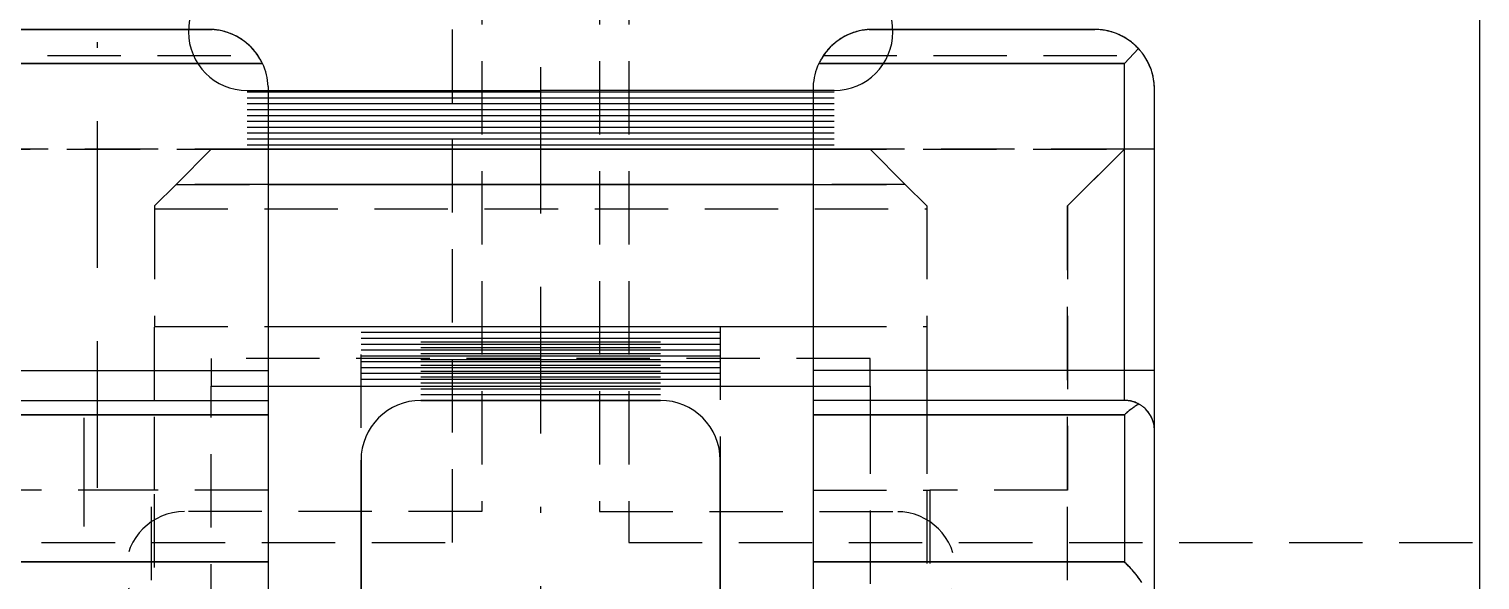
# Model space of a CAD drawing. Extents: x -430 to 437, y -440 to 538.
# Drawn here: x -185.16 to -160.45, y 251.7 to 261.1 of the extents above; entities that cross this region are included whole.
import ezdxf

# ---------------------------------------------------------------- set-up
doc = ezdxf.new("R2010")
doc.units = 0
doc.linetypes.add('BORDER', pattern=[8.75, 2.5, -1.25, 2.5, -1.25, 0, -1.25])
doc.linetypes.add('HIDDEN', pattern=[1.875, 1.25, -0.625])
doc.layers.add('1', color=7, linetype='CONTINUOUS')
doc.layers.add('100', color=7, linetype='CONTINUOUS')

msp = doc.modelspace()

# ---------------------------------------------------------------- linework, layer by layer
at = {"layer": '1', "color": 141, "linetype": 'BORDER'}
for p, q in [((-183.995, 253.2758), (-183.995, 262.0935)), ((-176.447, 260.4495), (-176.447, 234.4058)), ((-176.447, 260.4495), (-176.447, 234.4058)), ((-184.2245, 234.9158), (-184.2245, 254.4682))]:
    msp.add_line(p, q, dxfattribs=at)
at = {"layer": '1', "color": 7, "linetype": 'CONTINUOUS'}
for p, q in [((-182.045, 261.0898), (-185.8849, 261.0898)), ((-185.8818, 261.0898), (-182.045, 261.0898)), ((-167.0123, 261.0898), (-170.8491, 261.0898)), ((-170.849, 261.0898), (-167.0091, 261.0898)), ((-166.502, 260.5084), (-166.2641, 260.7633)), ((-181.1852, 260.5084), (-186.392, 260.5084)), ((-186.392, 260.5084), (-181.1852, 260.5084)), ((-166.502, 260.5084), (-171.7088, 260.5084)), ((-171.7088, 260.5084), (-166.502, 260.5084)), ((-166.502, 255.2758), (-166.502, 260.5084)), ((-166.502, 255.2758), (-166.502, 260.5084)), ((-181.088, 260.1172), (-181.088, 255.2758)), ((-171.806, 260.1172), (-171.806, 255.2758)), ((-165.992, 255.2758), (-165.992, 260.0698)), ((-165.992, 255.2758), (-165.992, 260.0698)), ((-181.088, 259.0498), (-171.806, 259.0498)), ((-171.806, 259.0498), (-181.088, 259.0498)), ((-181.088, 258.4495), (-171.806, 258.4495)), ((-171.806, 258.4495), (-181.088, 258.4495)), ((-181.088, 256.028), (-171.806, 256.028)), ((-186.392, 255.2758), (-181.088, 255.2758)), ((-181.088, 255.2758), (-181.088, 254.7658)), ((-166.502, 255.2758), (-171.806, 255.2758)), ((-171.806, 255.2758), (-171.806, 254.7658)), ((-165.992, 255.2758), (-166.502, 255.2758)), ((-166.502, 254.7658), (-166.502, 255.2758)), ((-165.992, 255.2758), (-166.502, 255.2758)), ((-165.992, 254.2558), (-165.992, 255.2758)), ((-165.992, 254.2558), (-165.992, 255.2758)), ((-181.088, 255.008), (-171.806, 255.008)), ((-186.392, 254.7658), (-181.088, 254.7658)), ((-186.392, 254.7658), (-181.088, 254.7658)), ((-181.088, 254.7658), (-181.088, 254.5202)), ((-181.088, 254.7658), (-181.088, 254.5202)), ((-178.487, 254.7658), (-174.407, 254.7658)), ((-174.407, 254.7658), (-178.487, 254.7658)), ((-166.502, 254.7658), (-171.806, 254.7658)), ((-171.806, 254.7658), (-171.806, 254.5202)), ((-166.502, 254.7658), (-171.806, 254.7658)), ((-171.806, 254.7658), (-171.806, 254.5202)), ((-181.088, 254.5202), (-186.392, 254.5202)), ((-186.392, 254.5202), (-181.088, 254.5202)), ((-181.088, 254.5202), (-181.088, 252.0111)), ((-166.502, 254.5202), (-171.806, 254.5202)), ((-171.806, 254.5202), (-171.806, 252.0111)), ((-171.806, 254.5202), (-166.502, 254.5202)), ((-166.502, 254.5202), (-166.502, 252.0111)), ((-165.992, 251.4712), (-165.992, 254.2558)), ((-165.992, 251.4712), (-165.992, 254.2558)), ((-179.507, 247.6258), (-179.507, 253.7458)), ((-179.507, 253.7458), (-179.507, 247.6258)), ((-173.387, 253.7458), (-173.387, 247.6258)), ((-173.387, 247.6258), (-173.387, 253.7458)), ((-186.392, 252.0111), (-181.088, 252.0111)), ((-181.088, 252.0111), (-186.392, 252.0111)), ((-181.088, 252.0111), (-181.088, 251.2366)), ((-171.806, 252.0111), (-166.502, 252.0111)), ((-166.502, 252.0111), (-171.806, 252.0111)), ((-171.806, 252.0111), (-171.806, 251.2366))]:
    msp.add_line(p, q, dxfattribs=at)
at = {"layer": '1', "color": 121, "linetype": 'CONTINUOUS'}
for p, q in [((-182.045, 261.0898), (-182.0452, 261.0898)), ((-182.0452, 261.0898), (-182.045, 261.0898)), ((-170.8491, 261.0898), (-170.8489, 261.0898)), ((-170.8488, 261.0898), (-170.849, 261.0898)), ((-182.0575, 259.0498), (-182.057, 259.0498)), ((-182.0571, 259.0497), (-182.0573, 259.0498)), ((-181.088, 259.0498), (-181.088, 259.0498)), ((-181.088, 259.0498), (-181.088, 259.0498)), ((-171.806, 259.0498), (-171.806, 259.0498)), ((-171.806, 259.0498), (-171.806, 259.0498)), ((-170.8366, 259.0498), (-170.8371, 259.0498)), ((-170.837, 259.0497), (-170.8368, 259.0498))]:
    msp.add_line(p, q, dxfattribs=at)
at = {"layer": '1', "color": 7, "linetype": 'HIDDEN'}
for p, q in [((-186.7249, 260.6443), (-181.2629, 260.6443)), ((-171.6312, 260.6443), (-166.1692, 260.6443)), ((-186.392, 259.0498), (-181.088, 259.0498)), ((-181.088, 259.0498), (-186.392, 259.0498)), ((-182.057, 259.0498), (-182.6573, 258.4495)), ((-182.6573, 258.4495), (-182.0571, 259.0497)), ((-181.088, 259.0498), (-182.0575, 259.0498)), ((-182.0573, 259.0498), (-181.088, 259.0498)), ((-170.8368, 259.0498), (-171.806, 259.0498)), ((-171.806, 259.0498), (-166.502, 259.0498)), ((-166.502, 259.0498), (-171.806, 259.0498)), ((-171.806, 259.0498), (-170.8366, 259.0498)), ((-170.8371, 259.0498), (-170.2367, 258.4495)), ((-170.2367, 258.4495), (-170.837, 259.0497)), ((-166.502, 259.0498), (-167.471, 258.0808)), ((-167.471, 258.0808), (-166.502, 259.0498)), ((-165.992, 259.0498), (-166.502, 259.0498)), ((-182.6573, 258.4495), (-183.026, 258.0808)), ((-182.6573, 258.4495), (-181.088, 258.4495)), ((-181.088, 258.4495), (-182.6573, 258.4495)), ((-171.806, 258.4495), (-170.2367, 258.4495)), ((-170.2367, 258.4495), (-171.806, 258.4495)), ((-170.2367, 258.4495), (-169.868, 258.0808)), ((-183.026, 258.0808), (-183.026, 256.028)), ((-183.026, 258.0298), (-169.868, 258.0298)), ((-169.868, 258.0808), (-169.868, 256.028)), ((-167.471, 258.0808), (-167.471, 253.2358)), ((-167.471, 253.2358), (-167.471, 258.0808)), ((-183.026, 254.7658), (-183.026, 256.028)), ((-183.026, 256.028), (-181.088, 256.028)), ((-171.806, 256.028), (-169.868, 256.028)), ((-169.868, 256.028), (-169.868, 254.7658)), ((-170.837, 255.4798), (-182.057, 255.4798)), ((-182.057, 255.4798), (-182.057, 255.008)), ((-170.837, 255.008), (-170.837, 255.4798)), ((-182.057, 254.7658), (-182.057, 255.008)), ((-182.057, 255.008), (-181.088, 255.008)), ((-171.806, 255.008), (-170.837, 255.008)), ((-170.837, 255.008), (-170.837, 254.7658)), ((-183.026, 253.2358), (-183.026, 254.7658)), ((-182.057, 248.8498), (-182.057, 254.7658)), ((-170.837, 254.7658), (-170.837, 248.8498)), ((-169.868, 254.7658), (-169.868, 253.2358)), ((-183.077, 253.2358), (-185.423, 253.2358)), ((-183.077, 251.7007), (-183.077, 253.2358)), ((-181.088, 253.2358), (-183.077, 253.2358)), ((-183.026, 236.9158), (-183.026, 253.2358)), ((-171.806, 253.2358), (-169.817, 253.2358)), ((-169.868, 253.2358), (-169.868, 236.9158)), ((-167.471, 253.2358), (-169.817, 253.2358)), ((-169.817, 253.2358), (-169.817, 251.7007)), ((-167.471, 251.7007), (-167.471, 253.2358))]:
    msp.add_line(p, q, dxfattribs=at)
at = {"layer": '1', "color": 7, "linetype": 'CONTINUOUS'}
for centre, radius, start, end in [((-182.3145, 257.9546), 3.1467, 83.99665, 85.08977), ((-182.1726, 259.4445), 1.6502, 83.08928, 85.57343), ((-182.0676, 260.3032), 0.7851, 81.80841, 83.99665), ((-182.0743, 260.2557), 0.833, 79.59321, 83.08928), ((-182.095, 260.1125), 0.9779, 69.60265, 81.80793), ((-182.1084, 260.0699), 1.022, 56.22736, 79.59308), ((-182.1148, 260.0594), 1.0345, 57.73652, 69.60265), ((-170.7857, 260.0699), 1.022, 100.40692, 123.77264), ((-170.7793, 260.0594), 1.0345, 110.39735, 122.26348), ((-170.799, 260.1125), 0.9779, 98.19207, 110.39735), ((-170.8198, 260.2557), 0.833, 96.91072, 100.40678), ((-170.8265, 260.3032), 0.7851, 96.00335, 98.19159), ((-170.7215, 259.4445), 1.6502, 94.42657, 96.91072), ((-170.5795, 257.9546), 3.1467, 94.91023, 96.00335), ((-167.0817, 257.8499), 3.2406, 87.87817, 88.76874), ((-167.0325, 259.7297), 1.3603, 85.23073, 89.0211), ((-166.9916, 260.2817), 0.8072, 86.09229, 87.87817), ((-166.9939, 260.248), 0.841, 83.53783, 86.09318), ((-166.9963, 260.1631), 0.9254, 80.6306, 85.23073), ((-167.0151, 260.0603), 1.0298, 81.23367, 83.53783), ((-167.0146, 260.0639), 1.0262, 64.16318, 81.23363), ((-167.011, 260.0743), 1.0153, 65.99839, 80.63009), ((-167.0165, 260.0619), 1.029, 51.0263, 65.99839), ((-182.1122, 260.0635), 1.0297, 43.28398, 57.73668), ((-182.1093, 260.0685), 1.0236, 32.82279, 56.22736), ((-182.0847, 260.0893), 0.992, 28.55782, 43.28398), ((-170.8093, 260.0893), 0.992, 136.71602, 151.44218), ((-170.7848, 260.0685), 1.0236, 123.77264, 147.17721), ((-170.7819, 260.0635), 1.0297, 122.26332, 136.71602), ((-167.0137, 260.0656), 1.0243, 50.21087, 64.16318), ((-167.0175, 260.0607), 1.0305, 48.92021, 51.02656), ((-166.8864, 260.2186), 0.8252, 46.48712, 50.2113), ((-166.8913, 260.2054), 0.8385, 46.58098, 48.92021), ((-167.4659, 259.6082), 1.6669, 43.86862, 46.48712), ((-166.8674, 260.2307), 0.8037, 44.867, 46.5796), ((-168.5765, 258.5296), 3.2151, 44.00998, 44.867), ((-168.6782, 258.6452), 3.2116, 40.10438, 41.26349), ((-167.4538, 259.6983), 1.5968, 39.48987, 41.8356), ((-181.9407, 260.1773), 0.8229, 29.04848, 32.82263), ((-182.6883, 259.7621), 1.6781, 26.40571, 29.04848), ((-181.9219, 260.1779), 0.8066, 27.09129, 28.55755), ((-184.0685, 259.0799), 3.2178, 26.35586, 27.09129), ((-182.107, 260.0716), 1.02, 2.56256, 25.35138), ((-170.7871, 260.0716), 1.02, 154.64862, 177.43744), ((-170.2058, 259.7621), 1.6781, 150.95152, 153.59429), ((-168.8255, 259.0799), 3.2178, 152.90871, 153.64414), ((-170.9722, 260.1779), 0.8066, 151.44245, 152.90871), ((-170.9534, 260.1773), 0.8229, 147.17737, 150.95152), ((-166.8344, 260.1981), 0.801, 37.78385, 40.10438), ((-166.8717, 260.178), 0.8425, 36.26024, 39.48987), ((-166.8633, 260.1757), 0.8375, 34.62462, 37.78401), ((-167.0495, 260.0475), 1.063, 22.40203, 36.2602), ((-167.0313, 260.0597), 1.0417, 31.79728, 34.62462), ((-167.0196, 260.067), 1.0279, 18.49743, 31.7973), ((-166.9785, 260.0768), 0.9862, 8.01022, 22.40203), ((-167.0165, 260.068), 1.0246, 6.66621, 18.49743), ((-166.895, 260.0886), 0.9018, 3.92034, 8.00919), ((-166.8181, 260.0912), 0.8249, 3.29761, 6.6645), ((-167.4045, 260.0537), 1.4125, 0.65285, 3.92034), ((-167.662, 260.0426), 1.6702, 0.93233, 3.29761), ((-178.487, 253.7458), 1.02, 90, 180), ((-178.487, 253.7458), 1.02, 90, 180), ((-174.407, 253.7458), 1.02, 0, 90), ((-174.407, 253.7458), 1.02, 0, 90), ((-166.5381, 253.1468), 1.6194, 87.80123, 88.72463), ((-166.5245, 253.9315), 0.8346, 84.51822, 88.45654), ((-165.4018, 253.357), 1.6011, 130.20339, 133.40741), ((-165.1716, 253.1062), 1.9415, 131.00556, 133.25412), ((-166.4914, 254.3616), 0.4036, 85.95097, 87.80123), ((-166.4962, 254.2942), 0.4712, 78.53073, 85.95044), ((-165.8429, 253.8782), 0.9185, 127.73586, 131.00556), ((-166.4839, 254.355), 0.4091, 78.88791, 84.51822), ((-165.7797, 253.8041), 1.0157, 126.18024, 130.20339), ((-166.5111, 254.2162), 0.5505, 73.28782, 78.88998), ((-165.6593, 253.6409), 1.2185, 124.78194, 127.73641), ((-166.5085, 254.2338), 0.5329, 71.57539, 78.53073), ((-165.7887, 253.8165), 1.0004, 122.43752, 126.18166), ((-165.7938, 253.8346), 0.9827, 121.49233, 124.78194), ((-166.4812, 254.3159), 0.4464, 67.05458, 73.28782), ((-166.4692, 254.3516), 0.4087, 66.3075, 71.57711), ((-165.5023, 253.3659), 1.5343, 119.41481, 122.43752), ((-166.4627, 254.3596), 0.399, 64.33379, 67.05408), ((-165.846, 253.9199), 0.8827, 120.20814, 121.4917), ((-166.6503, 253.939), 0.8593, 62.67651, 66.3075), ((-164.5123, 251.629), 3.5336, 119.56665, 120.20814), ((-166.9842, 253.2744), 1.603, 62.97714, 64.33379), ((-167.0852, 253.33), 1.6035, 57.1715, 58.85327), ((-167.0942, 253.3096), 1.6257, 57.29852, 58.95477), ((-166.4344, 254.3374), 0.4043, 53.97574, 57.29852), ((-166.4319, 254.3427), 0.3985, 53.79655, 57.1715), ((-166.4447, 254.3231), 0.4219, 49.56733, 53.97619), ((-166.4432, 254.3272), 0.4176, 49.3606, 53.79877), ((-166.511, 254.2482), 0.5217, 45.39845, 49.3606), ((-166.5029, 254.2549), 0.5116, 45.56387, 49.56733), ((-166.4971, 254.2608), 0.5033, 28.89477, 45.5638), ((-166.507, 254.2523), 0.516, 28.79821, 45.39831), ((-166.5116, 254.2528), 0.5198, 12.49464, 28.89477), ((-166.4992, 254.2566), 0.507, 12.429, 28.79821), ((-166.455, 254.2663), 0.4618, 6.22233, 12.42787), ((-166.4497, 254.2665), 0.4565, 6.25082, 12.49585), ((-166.6749, 254.2424), 0.683, 1.12507, 6.22233), ((-166.6688, 254.2425), 0.6769, 1.12336, 6.25082), ((-173.5422, 244.8114), 10.0697, 45.42897, 45.64195), ((-172.3011, 246.135), 8.2558, 44.83911, 45.37802), ((-168.264, 250.1692), 2.5487, 45.00836, 45.42897), ((-168.1428, 250.2904), 2.3773, 41.68209, 45.00796), ((-167.9097, 250.5018), 2.0628, 43.76046, 44.83911), ((-167.9216, 250.4904), 2.0792, 39.83159, 43.76086), ((-167.7386, 250.6504), 1.836, 37.90308, 41.68209), ((-167.52, 250.8254), 1.5562, 35.28332, 39.83159), ((-167.3222, 250.9746), 1.3083, 35.34189, 37.90283), ((-168.4123, 250.2015), 2.6447, 33.54166, 35.34189), ((-167.2467, 251.0187), 1.2215, 34.12329, 35.28337)]:
    msp.add_arc(centre, radius, start, end, dxfattribs=at)
at = {"layer": '100', "color": 213, "linetype": 'HIDDEN'}
for p, q in [((-177.947, 252.3416), (-177.947, 277.4258)), ((-174.947, 277.4258), (-174.947, 252.3416)), ((-192.447, 252.3416), (-177.947, 252.3416)), ((-174.947, 252.3416), (-160.447, 252.3416))]:
    msp.add_line(p, q, dxfattribs=at)
at = {"layer": '100', "color": 91, "linetype": 'HIDDEN'}
for p, q in [((-177.447, 277.4258), (-177.447, 252.8698)), ((-175.447, 277.4258), (-175.447, 252.8698)), ((-177.447, 252.8698), (-182.516, 252.8698)), ((-175.447, 252.8698), (-170.378, 252.8698))]:
    msp.add_line(p, q, dxfattribs=at)
at = {"layer": '100', "color": 213, "linetype": 'CONTINUOUS'}
msp.add_line((-160.447, 238.6498), (-160.447, 277.4258), dxfattribs=at)
at = {"layer": '100', "color": 30, "linetype": 'CONTINUOUS'}
for p, q in [((-181.447, 260.0498), (-177.447, 260.0498)), ((-181.447, 260.0248), (-171.447, 260.0248)), ((-177.447, 260.0498), (-176.447, 260.0498)), ((-175.447, 260.0498), (-176.447, 260.0498)), ((-171.447, 260.0498), (-175.447, 260.0498)), ((-181.447, 259.9248), (-171.447, 259.9248)), ((-181.447, 259.8248), (-171.447, 259.8248)), ((-181.447, 259.7248), (-171.447, 259.7248)), ((-181.447, 259.6248), (-171.447, 259.6248)), ((-181.447, 259.5248), (-171.447, 259.5248)), ((-181.447, 259.4248), (-171.447, 259.4248)), ((-181.447, 259.3248), (-171.447, 259.3248)), ((-181.447, 259.2248), (-171.447, 259.2248)), ((-181.447, 259.1248), (-171.447, 259.1248)), ((-179.507, 256.0274), (-173.387, 256.0274)), ((-179.507, 255.9274), (-173.387, 255.9274)), ((-179.507, 255.8274), (-173.387, 255.8274)), ((-179.507, 255.7274), (-173.387, 255.7274)), ((-179.507, 255.6274), (-173.387, 255.6274)), ((-178.487, 255.7654), (-174.407, 255.7654)), ((-178.487, 255.6654), (-174.407, 255.6654)), ((-178.487, 255.5654), (-174.407, 255.5654)), ((-179.507, 255.5274), (-173.387, 255.5274)), ((-179.507, 255.4274), (-173.387, 255.4274)), ((-179.507, 255.3274), (-173.387, 255.3274)), ((-178.487, 255.4654), (-174.407, 255.4654)), ((-178.487, 255.3654), (-174.407, 255.3654)), ((-179.507, 255.2274), (-173.387, 255.2274)), ((-179.507, 255.1274), (-173.387, 255.1274)), ((-178.487, 255.2654), (-174.407, 255.2654)), ((-178.487, 255.1654), (-174.407, 255.1654)), ((-178.487, 255.0654), (-174.407, 255.0654)), ((-178.487, 254.9654), (-174.407, 254.9654)), ((-178.487, 254.8654), (-174.407, 254.8654))]:
    msp.add_line(p, q, dxfattribs=at)
at = {"layer": '100', "color": 30, "linetype": 'HIDDEN'}
for p, q in [((-179.507, 207.4258), (-179.507, 256.028)), ((-179.507, 256.028), (-173.387, 256.028)), ((-173.387, 256.028), (-173.387, 207.4258))]:
    msp.add_line(p, q, dxfattribs=at)
at = {"layer": '100', "color": 30, "linetype": 'CONTINUOUS'}
for centre, start, end in [((-181.447, 261.0498), 90, 270), ((-171.447, 261.0498), 270, 90)]:
    msp.add_arc(centre, 1, start, end, dxfattribs=at)
at = {"layer": '100', "color": 91, "linetype": 'HIDDEN'}
for centre, start, end in [((-182.516, 251.8698), 90, 270), ((-170.378, 251.8698), 270, 90)]:
    msp.add_arc(centre, 1, start, end, dxfattribs=at)

doc.saveas('drawing.dxf')
